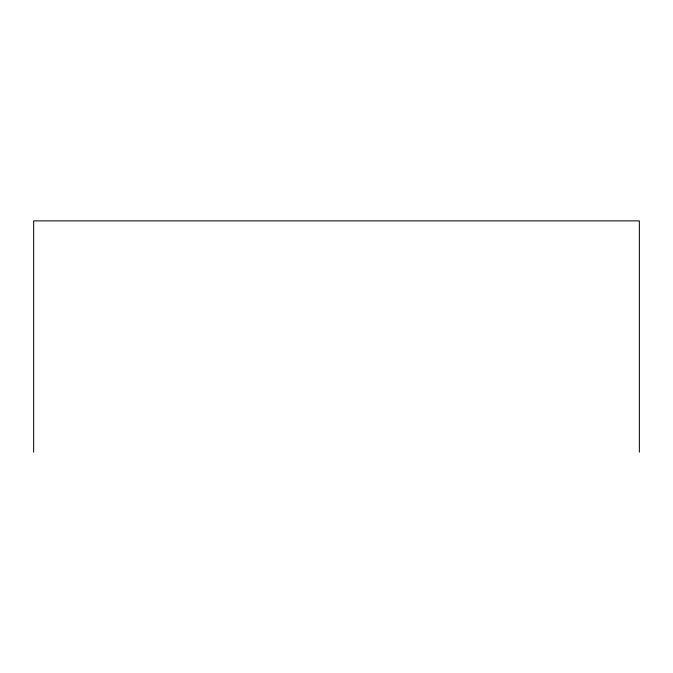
<?xml version="1.0" encoding="UTF-8"?>
<svg xmlns="http://www.w3.org/2000/svg" width="673" height="673" viewBox="0 0 673 673"><rect width="100%" height="100%" fill="white"/><g stroke="black" fill="none" stroke-linecap="round" stroke-linejoin="round"><path stroke-width="1.01" d="M639.35 452.121L639.35 220.879L33.65 220.879L33.65 452.121"/></g></svg>
